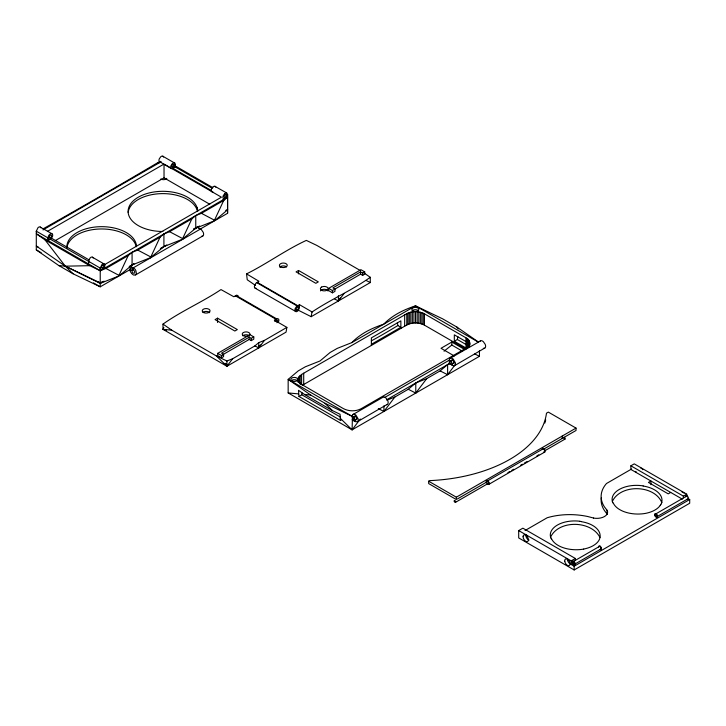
<?xml version="1.0" encoding="UTF-8"?>
<svg xmlns="http://www.w3.org/2000/svg" width="726" height="726" viewBox="0 0 726 726"><rect width="100%" height="100%" fill="white"/><g stroke="black" fill="none" stroke-linecap="round" stroke-linejoin="round"><path stroke-width="1.09" d="M298.105 378.745L298.586 381.477L300.791 383.936L343.38 408.611C348.77 411.451 355.64 411.588 361.067 408.756L466.246 348.035C470.956 346.166 470.575 339.577 465.983 337.826L424.456 313.85C419.065 311.009 412.196 310.864 406.778 313.696L301.599 374.425L298.35 377.838L298.105 382.13M295.573 311.527L294.983 310.655A3.403 1.96 -60 0 1 295.21 308.468L296.598 306.408L299.457 304.666L299.375 308.114L298.322 310.365A3.14 1.815 -60 0 1 296.045 311.681L255.071 288.14L254.49 287.269A3.403 1.96 -60 0 1 254.717 285.082L256.096 283.031L258.955 281.28L246.559 273.884C267.141 263.647 285.5 250.034 306.336 240.397L316.845 245.433L360.577 270.68M87.628 264.464L88.518 263.946L88.599 260.598L90.251 257.784A3.403 1.96 -60 0 1 92.03 257.022L104.608 264.255A3.14 1.815 -60 0 1 104.608 266.878C104.308 268.829 100.469 271.225 100.233 268.085L50.357 239.217C47.09 240.687 47.771 235.424 49.749 234.398A3.403 1.96 -60 0 1 51.528 233.636L52.39 234.108A3.14 1.815 -60 0 1 52.39 236.73L50.965 238.772L48.016 240.569L48.016 237.937L36.3 231.177L38.033 227.637A3.403 1.96 -60 0 1 39.812 226.875L52.018 233.772M49.187 237.266L49.776 235.787A1.697 0.98 -60 0 1 50.947 235.115L51.374 235.342A1.57 0.907 -60 0 1 51.374 236.658C50.611 239.126 48.96 236.894 48.016 237.937M36.618 232.311L36.3 231.177L36.3 249.907L58.824 265.571L73.108 273.811L100.233 286.815L100.233 268.085L101.967 264.545A3.403 1.96 -60 0 1 103.745 263.783L104.235 263.919M101.404 267.413L101.994 265.934A1.697 0.98 -60 0 1 103.165 265.262L103.591 265.489A1.57 0.907 -60 0 1 103.591 266.805C102.829 269.273 101.177 267.041 100.233 268.085M227.592 213.29L227.574 194.55C227.619 196.537 225.341 199.904 223.218 198.398A3.14 1.815 -60 0 1 223.218 195.766L224.643 193.724A3.403 1.96 -60 0 1 226.421 192.962L227.592 194.559L227.592 213.29L200.267 229.062M131.66 273.439C126.388 267.64 135.517 265.262 136.179 272.159A4.129 2.378 60 0 1 135.871 274.61L134.001 275.136A4.474 2.586 60 0 1 131.66 273.439M353.635 420.626L353.689 416.76L354.406 416.125A2.232 1.289 60 0 1 355.949 417.014L356.511 417.967A2.06 1.189 60 0 1 356.511 419.701L355.177 419.791L353.635 417.178L288.158 379.371L298.223 370.904L305.328 366.793L319.994 360.985L330.058 352.518L337.173 348.416L351.838 342.608L415.517 305.846L442.651 318.841L456.926 327.09L478.552 342.127M449.303 363.617L449.412 359.325L450.211 358.236L480.993 340.648A4.474 2.586 60 0 1 483.334 341.656L485.204 344.351A4.129 2.387 60 0 1 485.204 347.799L454.567 365.641L453.187 365.741L449.303 363.617L386.831 399.681M465.983 341.574L454.322 334.84L454.322 341.265L457.362 339.505L457.825 336.483M278.203 322.507L278.784 320.956A3.403 1.96 -60 0 0 278.557 319.032L277.178 318.569L274.319 320.13L286.888 327.39L286.035 332.145L226.929 366.267L162.996 329.35L162.996 324.105C181.418 311.018 202.182 302.161 220.994 289.583L233.817 296.743L236.676 295.183L238.064 295.645M298.105 310.12L311.173 316.681L312.026 311.926L299.457 304.666M550.607 537.031C559.002 519.635 591.427 520.506 599.957 537.449M612.372 501.367C620.73 483.806 654.571 484.669 661.903 502.728M128.175 255.616L105.923 268.466L100.233 270.716L36.3 233.799L45.021 239.87L89.725 265.68L100.233 270.716L227.592 197.191L223.699 200.467L201.438 213.317L195.757 215.568L191.855 218.853L169.594 231.703L163.913 233.953L160.019 237.23L137.758 250.08L132.078 252.33L128.175 255.616L118.647 276.08L100.233 283.367L65.304 266.179L36.3 246.005L38.233 247.121M160.019 237.23L150.482 257.694L132.078 264.981L119.454 275.608L105.923 268.466M191.855 218.853L182.317 239.308L163.913 246.595L150.482 257.694M166.263 330.221L162.996 329.35L163.858 327.453M223.699 200.467L214.161 220.931L195.73 228.227M255.507 285.436L247.239 279.764L246.559 273.884M274.619 321.309L276.588 318.814L236.095 295.437L234.952 296.453M275.608 321.409L276.025 320.674A1.57 0.907 -60 0 1 277.16 320.021L277.577 320.275A1.697 0.98 -60 0 1 277.577 321.627L277.16 322.362A1.697 0.98 -60 0 1 276.842 322.707M660.224 505.423L660.778 504.543M286.888 327.39L264.455 340.385L258.774 342.636L254.88 345.912L232.619 358.762L226.929 366.267L216.421 355.976L171.726 330.167L162.996 324.105M254.88 345.912L258.774 347.881L264.455 340.385M312.026 312.153L312.28 311.826C331.092 299.248 351.856 290.4 370.278 277.305L364.171 273.058M334.541 298.976L338.434 300.945L344.115 293.44M479.45 350.703L479.45 356.312L352.092 429.837L352.509 414.791L383.528 396.922A4.474 2.586 60 0 1 385.869 397.93L387.738 400.616A4.129 2.387 60 0 1 387.738 404.073L357.355 421.761C354.406 422.45 352.237 418.866 352.092 416.279L324.967 403.275L310.683 395.035L288.158 379.371L288.158 392.929L352.092 429.837L360.296 419.02M378.31 408.611L383.936 411.46L394.862 397.031L408.275 389.281L415.771 382.974L426.707 378.645L440.119 370.904L447.615 364.588L449.621 363.799M408.275 389.281L415.771 393.075L426.707 378.645M440.119 370.904L447.615 374.698L455.129 364.77M135.381 275.036L203.189 235.741A4.129 2.387 60 0 0 203.198 232.284L201.32 229.597L197.445 227.238M382.402 397.539L382.892 397.104M357.355 421.761L357.845 421.334A4.129 2.378 60 0 0 358.154 418.884L355.976 415.19A4.474 2.586 60 0 0 353.635 414.183L352.999 414.365M479.868 341.265L480.358 340.83M454.567 365.641L455.057 365.205A4.129 2.378 60 0 0 455.365 362.764L453.187 359.061A4.474 2.586 60 0 0 450.846 358.054L450.211 358.236M182.317 239.308L195.757 228.218L195.757 215.568M227.592 209.832L214.969 220.459L201.438 213.317M351.838 342.608C360.586 333.561 371.857 328.088 383.673 324.223C392.43 315.184 403.701 309.712 415.517 305.846L478.479 342.2M444.04 351.202L451.826 345.031L451.826 342.046L441.009 348.289L454.258 355.94M242.793 335.829L243.419 335.376A3.848 2.223 0 0 1 249.454 335.875M173.033 167.08L174.158 165.446L173.614 164.285A1.697 0.98 -60 0 0 172.443 164.965L172.017 165.691A1.57 0.907 -60 0 0 172.017 167.007L173.033 167.08L173.033 168.387L211.602 190.657M173.033 168.387L175.057 165.909L175.057 163.277L162.488 156.045A3.403 1.96 -60 0 0 160.709 156.816L159.284 158.858A3.14 1.815 -60 0 0 159.284 161.481L171.372 168.577L172.425 168.65L176.273 166.526L212.909 187.68M225.732 194.514A1.57 0.907 -60 0 0 224.643 195.14L224.234 195.839A1.57 0.907 -60 0 0 224.234 197.154C225.532 198.107 227.356 195.058 225.831 194.432M43.097 228.844C81.729 207.128 119.826 185.085 157.978 162.524L160.882 161.372M43.025 229.915L160.845 161.898M47.471 231.349L164.031 164.049L164.031 177.852L55.312 240.624M103.882 265.044L221.421 197.182L165.002 164.611M227.592 194.559L226.421 195.23L224.47 194.105M58.824 265.571L65.304 266.179L100.233 282.922L102.112 281.842M193.878 228.853L197.626 226.694M225.722 210.476L227.592 209.387M93.454 282.904L100.233 286.815L130.126 269.555L130.126 266.106L134.029 263.856L129.183 266.651M160.364 248.646L165.247 245.824M193.543 229.489L196.465 227.801M104.099 281.134L100.233 283.367L98.328 282.223M161.018 248.274L166.808 244.925M193.824 229.334L199.614 225.986M130.126 266.106L133.203 267.885L200.521 229.017L198.988 228.59M133.611 269.319L131.66 270.453L130.126 269.555M298.54 270.462L296.054 271.896L315.828 283.312L318.315 281.879L298.54 270.462L298.54 273.856M217.555 318.17L215.068 319.603L234.843 331.02L237.329 329.586L217.555 318.17L217.555 322.471M360.586 271.905L332.898 287.886L334.958 289.075L334.958 291.362L332.444 292.814L328.66 290.627L328.66 288.34L360.94 269.7L364.724 271.887L364.724 274.174L362.646 275.372L360.586 274.183L360.586 271.905L362.646 273.085L364.724 271.887M253.782 336.891L251.269 338.343L249.218 337.154L221.53 353.135L223.581 354.324L223.581 356.611L221.494 357.809L217.718 355.631L217.718 353.344L249.998 334.704L253.782 336.891L253.782 339.178L251.269 340.621L249.218 339.441L222.483 354.869M332.444 292.814L332.444 290.527L360.586 274.183M217.718 353.344L221.494 355.531L223.581 354.324M338.434 299.148L340.358 298.032M258.774 346.084L260.725 344.968M311.173 316.681L370.278 282.559L370.278 277.305M371.285 340.884C380.415 336.047 388.991 330.865 397.857 325.547L400.87 327.281L371.385 344.305M302.297 385.325L406.778 325.003C412.196 322.172 419.065 322.308 424.456 325.157L465.012 348.571M341.093 420.1L340.512 420.436L340.067 414.265L332.472 410.626L304.457 394.454L298.504 390.316L298.985 396.46L301.853 394.808L340.485 417.105M384.916 397.34L449.303 360.16L450.846 361.049L451.989 363.381L453.723 363.572A2.06 1.189 60 0 0 453.723 361.847L453.16 360.886A2.232 1.289 60 0 0 451.617 359.996L450.846 361.049L452.788 359.924M353.635 417.178L355.568 416.062M357.101 418.675L355.177 419.791L355.177 421.516L352.092 419.737M454.331 362.546L452.389 363.672L452.389 365.396L450.211 363.127L449.303 360.16M576.027 428.095L456.345 497.192L456.345 499.57L428.658 483.58L428.658 481.211L429.656 480.63A126.66 73.126 0 0 0 546.478 413.185L548.339 412.114L576.027 428.095L576.027 430.473L543.574 449.212M486.202 482.191A2.114 1.225 60 0 1 487.645 480.848L543.674 448.505M457.326 499.007L486.729 482.028M455.474 502.338L488.707 483.153M544.418 450.991L564.937 439.139M487.645 484.306L489.578 483.189M507.937 472.599L509.87 471.483M511.794 470.366L513.727 469.25M520.488 465.348L522.421 464.232M524.353 463.115L527.257 461.446M536.913 455.864L538.846 454.748M488.707 484.414L544.736 452.062M688.221 498.662L689.7 499.515L689.7 503.245L574.157 569.955L518.7 537.93L518.7 530.579L522.865 528.174L575.346 558.466L575.346 560.281M682.404 499.189L630.876 469.432L630.876 465.811L634.243 463.869L686.751 494.188L686.751 495.994M525.043 530.534L547.241 517.72A49.032 28.305 0 0 1 559.183 515.269L562.323 514.934A50.167 28.967 0 0 1 571.907 514.643L575.11 514.788A51.41 29.684 0 0 1 587.652 516.504L593.569 518.028M631.593 469.023L606.5 483.507A49.032 28.305 0 0 0 602.253 490.404L601.682 492.219A50.167 28.967 0 0 0 601.182 497.746L601.418 499.597A51.41 29.684 0 0 0 604.395 506.839L607.036 510.251L607.036 513.981M670.697 492.428L668.219 493.852L648.445 482.436L650.923 481.002L650.923 484.732M518.7 530.579L571.171 560.88L575.346 558.466M630.876 465.811L683.384 496.13L686.751 494.188M573.703 561.298L600.012 546.106M656.077 513.745L686.987 495.894A2.114 1.225 60 0 1 688.484 498.49A2.114 1.225 60 0 1 686.987 499.352M571.171 560.88L571.171 564.501L572.841 563.539M575.201 563.893L601.509 548.702M657.575 516.331L688.484 498.49M571.171 564.501L574.157 566.216L689.7 499.515M258.293 282.459L256.686 282.595L297.179 305.982L298.794 305.846L299.457 307.37M216.421 355.976L226.929 361.013L232.619 358.762M386.913 400.18L394.862 397.031M202.708 236.177L201.601 236.304M484.714 348.235L483.334 348.335M386.604 404.691L387.248 404.509M583.677 549.056L585.192 548.738A23.894 13.794 0 0 0 598.469 541.079L599.014 540.198A25.483 14.711 0 0 0 581.363 521.676M160.709 161.889L159.656 161.816M212.927 192.036L211.502 191.628A3.14 1.815 -60 0 1 211.502 189.005L212.927 186.963A3.403 1.96 -60 0 1 214.705 186.192L226.902 193.098M45.021 239.87L65.304 266.179L89.725 265.68M162.996 329.35L171.726 330.167M288.158 392.929L298.504 393.891M304.457 394.454L310.683 395.035M643.182 485.903L641.584 485.676A24.348 14.057 0 0 0 612.617 502.338M579.829 521.332L581.417 521.558M174.685 162.951L174.204 162.815A3.403 1.96 -60 0 0 172.425 163.577L171 165.619A3.14 1.815 -60 0 0 171 168.25L171.372 168.577M255.071 288.14L255.543 288.304A3.14 1.815 -60 0 0 256.096 288.249M296.616 310.183L296.199 309.929A1.697 0.98 -60 0 1 296.199 308.577L296.616 307.842A1.57 0.907 -60 0 1 297.751 307.18L298.168 307.443A1.697 0.98 -60 0 1 298.168 308.795L297.751 309.53A1.697 0.98 -60 0 1 296.507 310.265M133.203 269.609L131.715 270.036L132.431 272.386A2.232 1.289 60 0 0 133.974 273.275L134.537 272.976A2.06 1.189 60 0 0 134.537 271.243L133.203 269.609L133.203 267.885M366.376 280.59L370.278 282.559M474.768 353.943L479.45 356.312M183.133 238.845L169.594 231.703M151.289 257.222L137.758 250.08M172.253 163.958L174.204 165.083L175.374 164.412L175.374 167.034L212.019 188.197M158.096 162.47L158.976 162.978M222.909 199.895L223.78 200.394M457.362 339.505L466.11 344.56M454.322 341.265L465.983 347.999M164.031 177.852L209.75 204.242M328.66 288.34L332.444 290.527M257.267 282.35L297.769 305.728M235.505 295.863L276.007 319.249M104.925 268.012L105.796 268.511M51.337 238.101L89.271 259.999M298.985 396.46L340.512 420.436M98.328 281.815L100.233 282.922M36.3 249.907L41.146 252.702M225.051 363.318L226.993 364.434M428.658 481.211L456.345 497.192M451.826 342.046L464.313 349.297M451.826 345.031L462.353 351.148M215.186 186.337L215.794 187.163M162.969 156.19L163.577 157.016M92.511 257.158L92.883 257.485A3.14 1.815 -60 0 1 93.119 257.984M40.302 227.011L40.674 227.338A3.14 1.815 -60 0 1 40.901 227.837M174.957 166.082L176.527 167.624M324.967 403.275L332.472 410.626M340.067 418.067L352.092 429.837M65.304 266.179L73.108 273.811M456.926 327.09L458.315 328.887M225.695 364.407L226.929 366.267L226.929 361.013M88.826 262.458L88.518 261.324M612.762 502.319L613.152 503.236M550.998 537.975L551.388 538.901M162.896 231.494A34.794 20.092 0 0 1 128.175 212.718A34.794 20.092 0 0 1 158.359 191.482A34.794 20.092 0 0 1 197.027 207.482L197.626 210.086A34.794 20.092 0 0 1 197.699 211.402M197.027 207.482L197.626 210.086M397.394 322.516L397.857 325.547M635.976 471.383L636.012 472M683.384 496.13L683.384 497.936M574.157 566.216L574.157 569.955M562.187 436.09L562.187 438.459M469.776 342.962L469.776 345.122M469.64 342.019L469.64 345.286M469.305 341.084L469.305 346.574M468.751 340.185L468.751 346.974M468.007 339.332L468.007 347.246M467.081 338.543L467.081 347.591M465.983 337.826L465.983 349.124M447.615 364.588L447.615 374.698M424.456 313.85L424.456 325.157M423.213 313.215L423.213 324.522M421.833 312.679L421.833 323.987M420.363 312.253L420.363 323.551M418.802 311.935L418.802 323.233M417.196 311.735L417.196 323.043M415.771 382.974L415.771 393.075M415.562 311.663L415.562 322.961M413.929 311.708L413.929 323.016M412.332 311.881L412.332 323.179M410.789 312.171L410.789 323.469M409.337 312.57L409.337 323.878M407.985 313.087L407.985 324.386M406.778 313.696L406.778 325.003M404.663 314.921L404.663 326.219M400.87 328.415L400.87 320.856L371.385 337.88L371.385 345.431M383.936 405.843L383.936 411.46M362.646 273.085L362.646 275.372M338.434 295.691L338.434 300.945M303.704 373.2L303.704 384.508M301.853 392.666L301.853 394.808M301.599 374.425L301.599 384.599M300.219 375.36L300.219 384.399M299.411 376.132L299.411 382.92M298.785 376.966L298.785 382.62M298.35 377.838L298.35 382.366M258.774 342.636L258.774 347.881M251.269 338.343L251.269 340.621M249.218 337.154L249.218 339.441M225.251 197.227L225.251 198.534M221.494 355.531L221.494 357.809M163.913 233.953L163.913 246.595M132.078 252.33L132.078 264.981M102.575 268.048L102.575 269.364M50.357 237.901L50.357 239.217M279.791 267.186A3.911 2.26 0 0 1 286.552 266.869M320.538 290.917A3.848 2.223 0 0 1 320.928 290.391L321.554 289.928A3.848 2.223 0 0 1 327.961 290.972M202.917 312.389A3.911 2.26 0 0 1 209.669 312.697M66.946 247.738A34.794 20.092 0 0 1 100.533 228.98A34.794 20.092 0 0 1 136.17 246.432M128.175 212.391A34.794 20.092 0 0 1 161.762 193.624A34.794 20.092 0 0 1 197.399 211.084M66.946 248.065A34.794 20.092 0 0 1 100.533 226.675A34.794 20.092 0 0 1 136.47 246.749M166.799 178.36A3.494 2.015 0 0 1 160.836 178.968M412.078 311.018A3.494 2.015 0 0 1 415.208 309.684A3.494 2.015 0 0 1 418.53 310.846M291.38 380.596A3.494 2.015 0 0 1 297.424 380.823M563.721 438.059A1.035 0.599 60 0 1 564.365 437.37A1.035 0.599 60 0 1 565.155 438.74A1.035 0.599 60 0 1 564.238 438.949M601.291 497.782A50.457 29.131 0 0 0 607.154 513.944A10.781 6.225 0 0 1 607.308 514.371M550.862 537.993A24.348 14.057 0 0 1 579.856 521.25M583.704 549.101A25.483 14.711 0 0 1 551.597 538.864M660.233 505.423A23.894 13.794 0 0 1 646.957 513.082L645.441 513.4A25.483 14.711 0 0 1 613.352 503.209M643.127 486.021A25.483 14.711 0 0 1 660.86 504.561M607.108 510.242A10.781 6.225 0 0 1 604.468 516.549A10.781 6.225 0 0 1 593.541 518.074M685.489 496.756A2.114 1.225 60 0 1 686.987 495.894M687.232 496.756A1.289 0.744 60 0 1 687.449 496.992M529.109 540.071A3.775 2.178 60 0 1 525.842 534.409M570.464 564.02A3.775 2.178 60 0 1 567.423 558.866M682.023 492.065A3.775 2.178 60 0 1 682.694 492.228L683.393 492.609A3.775 2.178 60 0 1 684.064 493.19M640.786 468.052A3.775 2.178 60 0 1 641.485 468.406M642.165 468.96A3.775 2.178 60 0 1 642.791 469.677M598.714 546.224A2.114 1.225 60 0 1 601.309 547.722A2.114 1.225 60 0 1 600.012 549.564M598.514 546.968A2.114 1.225 60 0 1 598.569 546.551M600.03 546.796A1.289 0.744 60 0 1 600.266 546.968M600.81 547.785A1.289 0.744 60 0 1 600.792 548.829M545.698 419.864A126.66 73.126 0 0 1 544.827 423.076M487.645 480.848A2.114 1.225 60 0 1 489.097 483.861A2.114 1.225 60 0 1 486.901 483.643M542.231 448.949A2.114 1.225 60 0 1 543.937 448.686A2.114 1.225 60 0 1 545.162 451.245A2.114 1.225 60 0 1 543.674 451.962M486.765 482.327A1.289 0.744 60 0 1 487.663 481.538A1.289 0.744 60 0 1 488.525 483.371A1.289 0.744 60 0 1 487.182 483.217M544.137 449.603A1.289 0.744 60 0 1 544.554 450.483M243.419 332.526L242.793 332.98A3.848 2.223 0 0 0 245.724 336.32A3.848 2.223 0 0 0 249.735 333.379A3.848 2.223 0 0 0 243.419 332.526M321.554 287.079L320.928 287.532A3.848 2.223 0 0 0 323.86 290.872A3.848 2.223 0 0 0 327.862 287.932A3.848 2.223 0 0 0 321.554 287.079M280.79 267.023A3.911 2.26 0 0 0 287.178 265.707A3.911 2.26 0 0 0 282.015 263.175A3.911 2.26 0 0 0 280.79 267.023M203.915 312.679A3.911 2.26 0 0 0 210.041 311A3.911 2.26 0 0 0 204.46 308.777A3.911 2.26 0 0 0 203.915 312.679M292.342 381.114A3.494 2.015 0 0 0 297.778 379.562A3.494 2.015 0 0 0 292.741 377.629A3.494 2.015 0 0 0 292.342 381.114M413.366 311.073A3.494 2.015 0 0 0 418.848 309.594A3.494 2.015 0 0 0 413.884 307.588A3.494 2.015 0 0 0 413.366 311.073M454.222 501.022A1.035 0.599 60 0 0 455.32 502.383A1.035 0.599 60 0 0 455.32 500.931A1.035 0.599 60 0 0 454.222 501.022M654.58 514.607A2.114 1.225 60 0 0 656.821 517.393A2.114 1.225 60 0 0 656.821 514.407A2.114 1.225 60 0 0 654.58 514.607M655.197 515.215A1.289 0.744 60 0 0 656.712 516.585A1.289 0.744 60 0 0 656.322 514.598A1.289 0.744 60 0 0 655.197 515.215M564.764 561.216A3.775 2.178 60 0 0 569.066 565.663A3.775 2.178 60 0 0 568.385 559.991A3.775 2.178 60 0 0 564.764 561.216M523.083 536.695A3.775 2.178 60 0 0 527.085 541.678A3.775 2.178 60 0 0 527.085 536.342A3.775 2.178 60 0 0 523.083 536.695M572.206 562.16A2.114 1.225 60 0 0 574.447 564.955A2.114 1.225 60 0 0 574.447 561.96A2.114 1.225 60 0 0 572.206 562.16M572.823 562.777A1.289 0.744 60 0 0 574.339 564.147A1.289 0.744 60 0 0 573.948 562.16A1.289 0.744 60 0 0 572.823 562.777"/></g></svg>
